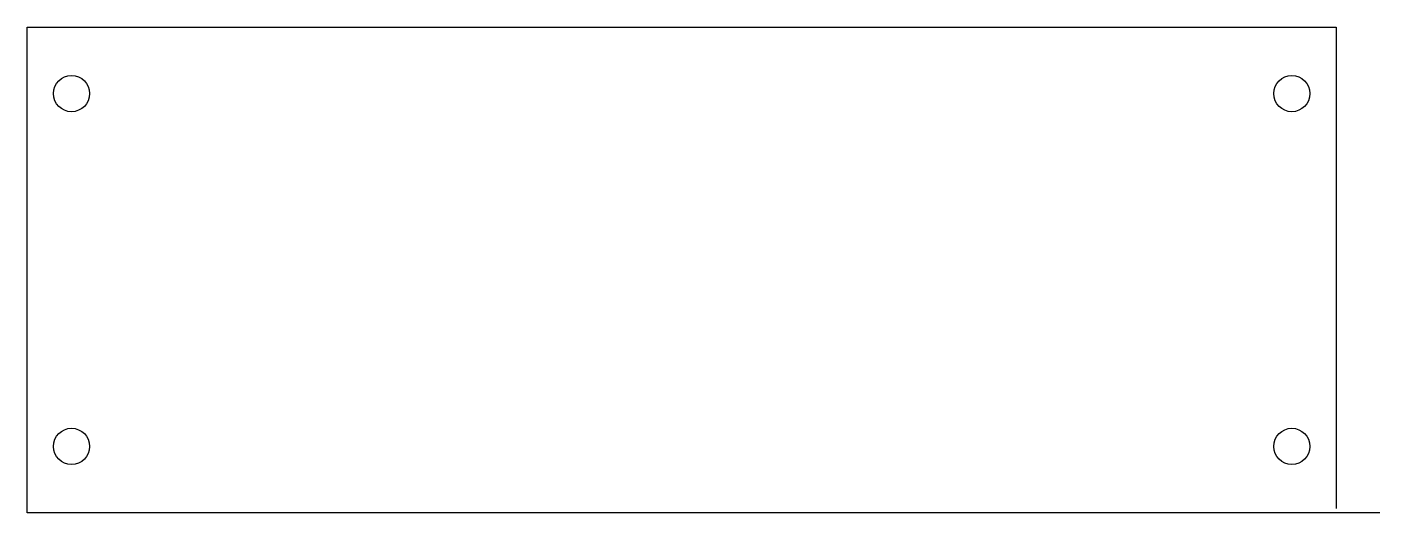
# Model space of a CAD drawing. Extents: x 634 to 788, y 176 to 232.
import ezdxf

# ---------------------------------------------------------------- set-up
doc = ezdxf.new("R2010")
doc.units = 0

msp = doc.modelspace()

# ---------------------------------------------------------------- linework, layer by layer
for p, q in [((634.17, 176.4), (634.17, 231.5)), ((634.17, 231.5), (782.69, 231.5)), ((782.69, 231.5), (782.69, 176.9)), ((782.64, 176.4), (634.17, 176.4)), ((787.64, 176.4), (782.64, 176.4))]:
    msp.add_line(p, q)
for centre in [(639.22, 223.95), (777.64, 223.95), (639.22, 183.95), (777.64, 183.95)]:
    msp.add_circle(centre, 2.05)

doc.saveas('drawing.dxf')
